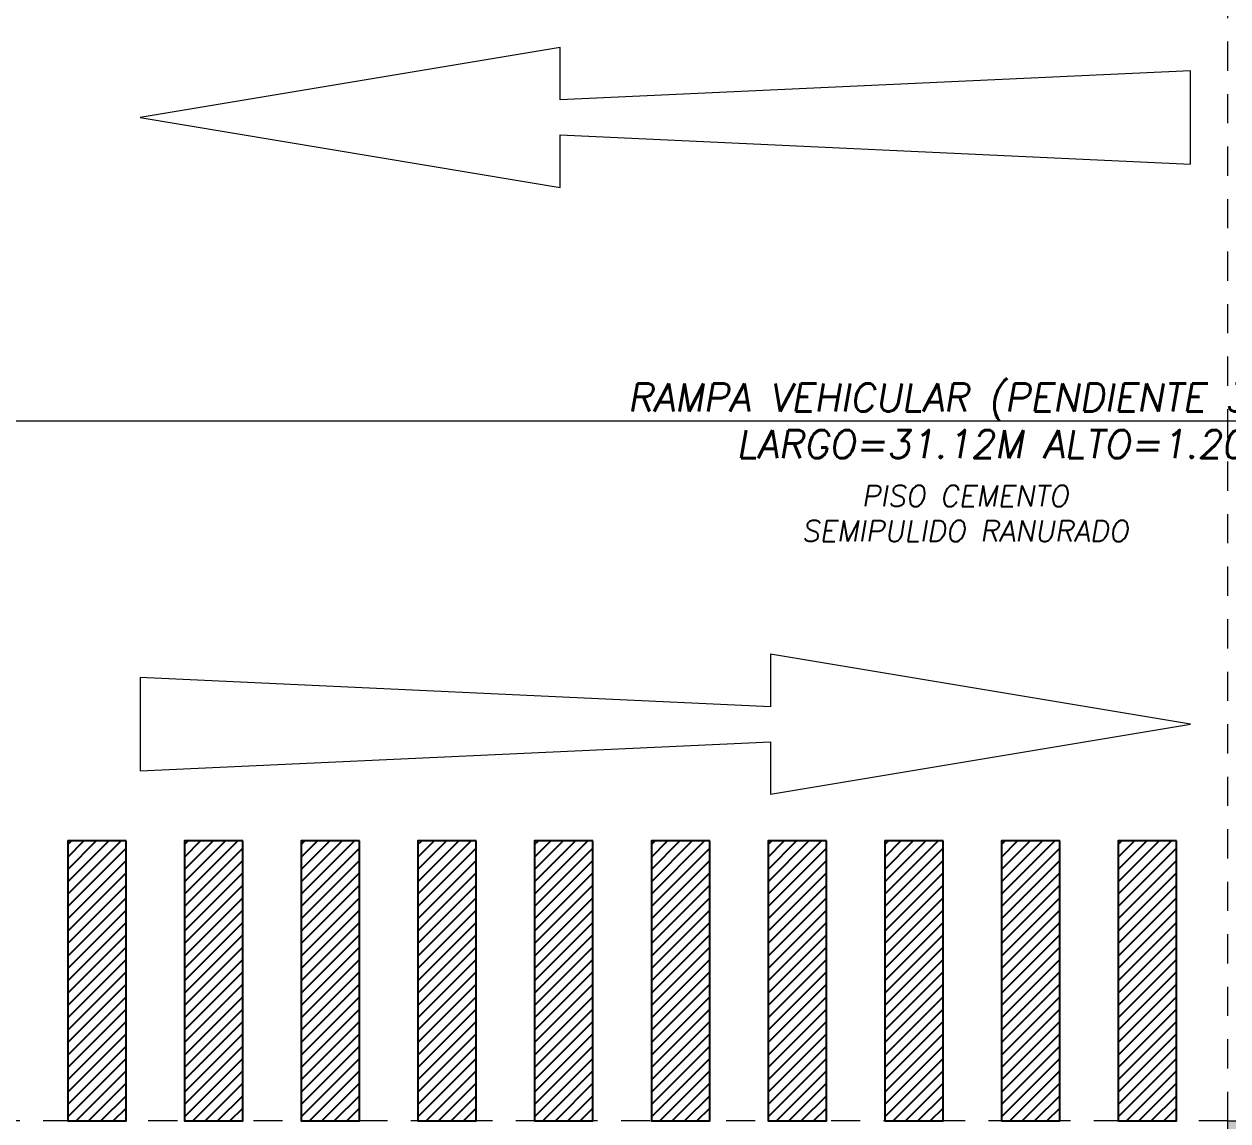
# Model space of a CAD drawing. Header units: millimetres. Extents: x 226317 to 226469, y 8188100 to 8188260.
# Drawn here: x 226368.64 to 226373.8, y 8188196.91 to 8188201.61 of the extents above; entities that cross this region are included whole.
import ezdxf

# ---------------------------------------------------------------- set-up
doc = ezdxf.new("R2010")
doc.units = ezdxf.units.MM
doc.linetypes.add('HIDDEN2', pattern=[0.1875, 0.125, -0.0625])
for name, color, linetype in [('A-COTAS INT', 8, 'Continuous'), ('A-ESTRUCTURA-HATCH', 8, 'Continuous'), ('A-ESTRUCTURA-VIGAS', 8, 'HIDDEN2'), ('A-TEXTO-ACABADO PISO', 8, 'Continuous'), ('A-TEXTO-AMBIENTES', 8, 'Continuous'), ('CIRCULACION PEATONAL', 8, 'Continuous')]:
    doc.layers.add(name, color=color, linetype=linetype)
doc.layers.add('A-ESTRUCTURA-PLACAS', color=8, linetype='Continuous', lineweight=35)
doc.styles.add('ROMANS', font='ROMANS.shx', dxfattribs={"oblique": 10})

# ---------------------------------------------------------------- blocks, each defined once
blk = doc.blocks.new('EST P1')
at = {"layer": 'A-ESTRUCTURA-HATCH', "lineweight": 0}
h = blk.add_hatch(dxfattribs=at)
h.set_pattern_fill('ANSI31', color=8, scale=0.02, angle=-1.27e-14)
h.set_pattern_definition([(44.99999999999999, (-226392.077087921, -8188203.059610654), (-0.04490128060534576, 0.04490128060534578), [])])
h.paths.add_polyline_path([(-3.609998156578513, 5.049997552298009), (-3.610000176762696, 4.849997552111745), (-44.785000133008, 4.84999814722687), (-44.78500010908465, -0.1500023566186428), (-46.9899987593235, -0.1500020446255803), (-46.98999930798891, -11.15000239294022), (-3.609999100328423, -11.15005090925843), (-3.609999100328423, -11.40005090925843), (-47.23999938514316, -11.40005881432444), (-47.23999953552266, 0.1499976431950927), (-45.03499953550636, 0.1499976431950927), (-45.0350001337647, 5.049998153932393)])
h.paths.add_polyline_path([(5.875668717722874, 4.849997540004551), (5.875668724213028, 5.04999746195972), (35.53000006324146, 5.049996703863144), (35.53000006324146, 4.849997698329389)])
h.paths.add_polyline_path([(47.9150172030495, 5.049996227957308), (35.58000069746049, 5.049997348338366), (35.58000069746049, 4.849997348152101), (47.9150167714979, 4.849997607059777)])
h.paths.add_polyline_path([(51.86500159354182, 4.849997512064874), (53.37567124809721, 4.84999814722687), (53.37566821934888, 5.049995731562376), (51.86500180143048, 5.049995731562376)])
edge = h.paths.add_edge_path()
edge.add_arc((63.30066905260901, -0.1500025354325771), 9.699999993899837, 359.9999991583288, 539.9999991583288)
edge.add_line((53.60066905870917, -0.1500023929402232), (53.80066905872081, -0.1500023929402232))
edge.add_arc((63.30066905260901, -0.1500025354325771), 9.49999999389811, 0.9047070135612216, 179.9999991406384, ccw=False)
edge.add_line((72.79948476422578, -2.6654452085495e-06), (70.35068066572421, 2.236943691968918e-05))
edge.add_line((70.35068066572421, 2.236943691968918e-05), (70.35067913253442, -0.1499448418617249))
edge.add_line((70.35067913253442, -0.1499448418617249), (73.00066904650885, -0.150002677924931))
edge = h.paths.add_edge_path(flags=0)
edge.add_arc((63.30071679374669, -0.1499939998611808), 3.299962339153879, 0.00085350182833477, 49.99468486829903)
edge.add_line((65.42212619486963, 2.377727027982473), (65.4221670004481, -0.1499835988506675))
edge.add_line((65.4221670004481, -0.1499835988506675), (65.27216700115241, -0.1499896282330155))
edge.add_line((65.27216700115241, -0.1499896282330155), (65.27206754402141, 2.496426238678396))
edge.add_arc((63.30066965197329, -0.1500051133334637), 3.300001295059289, 53.31658296361125, 179.9999577391648)
edge.add_line((60.00066835692269, -0.1500026788562536), (59.80066835691105, -0.1500026788562536))
edge.add_arc((63.30067374499049, -0.1500072199851274), 3.500005388090554, 2.4573619812700827, 179.9999256646052, ccw=False)
edge.add_line((66.79746054686257, 5.869567394256592e-05), (69.45068066581734, 3.157090395689011e-05))
edge.add_line((69.45068066581734, 3.157090395689011e-05), (69.45067913254024, -0.1499448418617249))
edge.add_line((69.45067913254024, -0.1499448418617249), (66.60067913253442, -0.1499448418617249))
h.paths.add_polyline_path([(-3.559999100340065, -11.15003591403365), (35.53000069747213, -11.15003591403365), (35.53000069747213, -11.40006590355188), (-3.559999100340065, -11.40006590355188)])
h.paths.add_polyline_path([(35.58000069746049, -11.1500659417361), (71.88000514594023, -11.1501255556941), (71.88000514594023, -11.40006201900542), (35.58000069746049, -11.40000240504742)])
h = blk.add_hatch(color=8, dxfattribs=at)
h.dxf.hatch_style = 1
h.paths.add_polyline_path([(51.86500181080191, 5.049995731562376), (47.91501740692183, 5.049995731562376), (47.9150173944945, -0.1500023929402232), (50.25000069738599, -0.1500023929402232), (50.25000069502858, -2.440996468067169e-06), (48.06500169850187, -2.396292984485626e-06), (48.06500174041139, 2.049999350681901), (51.86500172319938, 2.049959634430707), (51.86500172319938, 2.199973285198212), (48.06500173307722, 2.199973380193114), (48.06500178854913, 4.849997594021261), (51.71500178001588, 4.84999751765281), (51.71500172879314, 3.199985875748098), (51.86500172413071, 3.199985871091485)])
h.paths.add_polyline_path([(1.924988505983492, -0.1507468884810805), (-0.1750114939932246, -0.1507468884810805), (-0.1750115561299026, 4.849849936552346), (-3.559999043500284, 4.849998230114579), (-3.559999100340065, 5.049997517839074), (3.774977872672025, 5.04999752342701), (3.77498006875976, 1.899989875033498), (3.624980067834258, 1.899989879690111), (3.624980130203767, 4.849999564699829), (-0.02486227676854469, 4.849851984530687), (-0.02486234196112491, 2.199851972982287), (1.92514188104542, 2.199814011342824), (1.92514188104542, 2.049919821321964), (-0.02486297430004925, 2.049852325581014), (-0.02486302095348947, -0.0001476705074310303), (1.925019238289678, -0.0005466332659125328)])
h.paths.add_polyline_path([(71.63000006307266, -6.150002165697515), (71.88000006307266, -6.150002165697515), (71.88000006307266, -6.85000216588378), (71.63000006307266, -6.85000216588378)])
h.paths.add_polyline_path([(64.42000006310991, -6.150002076290548), (64.67000006310991, -6.150002076290548), (64.67000006310991, -6.850002076476812), (64.42000006310991, -6.850002076476812)])
h.paths.add_polyline_path([(57.21000006314716, -6.150002076290548), (57.46000006314716, -6.150002076290548), (57.46000006314716, -6.850002076476812), (57.21000006314716, -6.850002076476812)])
h.paths.add_polyline_path([(50.00000006318442, -6.150002076290548), (50.25000006318442, -6.150002076290548), (50.25000006318442, -6.850002076476812), (50.00000006318442, -6.850002076476812)])
h.paths.add_polyline_path([(42.79000006322167, -6.150002055801451), (43.04000006322167, -6.150002055801451), (43.04000006322167, -6.850002055987716), (42.79000006322167, -6.850002055987716)])
h.paths.add_polyline_path([(42.79000006322167, 0.5499979443848133), (43.04000006322167, 0.5499979443848133), (43.04000006322167, -0.1500020558014512), (42.79000006322167, -0.1500020558014512)])
h.paths.add_polyline_path([(35.58000006325892, -6.150002076290548), (35.83000006325892, -6.150002076290548), (35.83000006325892, -6.850002076476812), (35.58000006325892, -6.850002076476812)])
h.paths.add_polyline_path([(35.58000006325892, 0.5499979238957167), (35.83000006325892, 0.5499979238957167), (35.83000006325892, -0.1500020762905478), (35.58000006325892, -0.1500020762905478)])
h.paths.add_polyline_path([(35.28000006327056, -6.150002076290548), (35.53000006327056, -6.150002076290548), (35.53000006327056, -6.850002076476812), (35.28000006327056, -6.850002076476812)])
h.paths.add_polyline_path([(35.28000006327056, 0.5499979238957167), (35.53000006327056, 0.5499979238957167), (35.53000006327056, -0.1500020762905478), (35.28000006327056, -0.1500020762905478)])
h.paths.add_polyline_path([(30.2800000719144, -6.150002076290548), (30.5300000719144, -6.150002076290548), (30.5300000719144, -6.850002076476812), (30.2800000719144, -6.850002076476812)])
h.paths.add_polyline_path([(30.2800000719144, 0.5499979238957167), (30.5300000719144, 0.5499979238957167), (30.5300000719144, -0.1500020762905478), (30.2800000719144, -0.1500020762905478)])
h.paths.add_polyline_path([(23.07000007195165, -6.150002076290548), (23.32000007195165, -6.150002076290548), (23.32000007195165, -6.850002076476812), (23.07000007195165, -6.850002076476812)])
h.paths.add_polyline_path([(23.07000007195165, 0.5499979238957167), (23.32000007195165, 0.5499979238957167), (23.32000007195165, -0.1500020762905478), (23.07000007195165, -0.1500020762905478)])
h.paths.add_polyline_path([(18.07000008059549, -6.150002055801451), (18.32000008059549, -6.150002055801451), (18.32000008059549, -6.850002055987716), (18.07000008059549, -6.850002055987716)])
h.paths.add_polyline_path([(18.07000008059549, 0.5499979443848133), (18.32000008059549, 0.5499979443848133), (18.32000008059549, -0.1500020558014512), (18.07000008059549, -0.1500020558014512)])
h.paths.add_polyline_path([(10.86000014221645, -6.150002076290548), (11.11000014221645, -6.150002076290548), (11.11000014221645, -6.850002076476812), (10.86000014221645, -6.850002076476812)])
h.paths.add_polyline_path([(10.86000014221645, 0.5499979238957167), (11.11000014221645, 0.5499979238957167), (11.11000014221645, -0.1500020762905478), (10.86000014221645, -0.1500020762905478)])
h.paths.add_polyline_path([(3.650000203837408, -6.150002076290548), (3.900000203837408, -6.150002076290548), (3.900000203837408, -6.850002076476812), (3.650000203837408, -6.850002076476812)])
h.paths.add_polyline_path([(3.600000203849049, 0.5499979238957167), (3.900000203837408, 0.5499979238957167), (3.900000203837408, -0.1500020762905478), (3.600000203849049, -0.1500020762905478)])
h.paths.add_polyline_path([(-3.559999734541634, -6.150002356618643), (-3.309999734541634, -6.150002356618643), (-3.309999734541634, -6.850002356804907), (-3.559999734541634, -6.850002356804907)])
h.paths.add_polyline_path([(-3.559999734541634, 0.5499976435676217), (-3.309999734541634, 0.5499976435676217), (-3.309999734541634, -0.1500023566186428), (-3.559999734541634, -0.1500023566186428)])
h.paths.add_polyline_path([(-3.859999734529993, -6.150002356618643), (-3.609999734529993, -6.150002356618643), (-3.609999734529993, -6.850002356804907), (-3.859999734529993, -6.850002356804907)])
h.paths.add_polyline_path([(-3.859999734529993, 0.5499976435676217), (-3.609999734529993, 0.5499976435676217), (-3.609999734529993, -0.1500023566186428), (-3.859999734529993, -0.1500023566186428)])
h.paths.add_polyline_path([(-11.06999967290903, -6.150002356618643), (-10.81999967290903, -6.150002356618643), (-10.81999967290903, -6.850002356804907), (-11.06999967290903, -6.850002356804907)])
h.paths.add_polyline_path([(-11.06999967290903, 0.5499976435676217), (-10.81999967290903, 0.5499976435676217), (-10.81999967290903, -0.1500023566186428), (-11.06999967290903, -0.1500023566186428)])
h.paths.add_polyline_path([(-18.27999961128808, -6.150002076290548), (-18.02999961128808, -6.150002076290548), (-18.02999961128808, -6.850002076476812), (-18.27999961128808, -6.850002076476812)])
h.paths.add_polyline_path([(-18.27999961128808, 0.5499979238957167), (-18.02999961128808, 0.5499979238957167), (-18.02999961128808, -0.1500020762905478), (-18.27999961128808, -0.1500020762905478)])
h.paths.add_polyline_path([(-25.48999954966712, -6.150002356618643), (-25.23999954966712, -6.150002356618643), (-25.23999954966712, -6.850002356804907), (-25.48999954966712, -6.850002356804907)])
h.paths.add_polyline_path([(-25.48999954966712, 0.5499976435676217), (-25.23999954966712, 0.5499976435676217), (-25.23999954966712, -0.1500023566186428), (-25.48999954966712, -0.1500023566186428)])
h.paths.add_polyline_path([(-32.69999948804616, -6.150002356618643), (-32.44999948804616, -6.150002356618643), (-32.44999948804616, -6.850002356804907), (-32.69999948804616, -6.850002356804907)])
h.paths.add_polyline_path([(-32.69999948804616, 0.5499976435676217), (-32.44999948804616, 0.5499976435676217), (-32.44999948804616, -0.1500023566186428), (-32.69999948804616, -0.1500023566186428)])
h.paths.add_polyline_path([(-39.90999879222363, -6.150002076290548), (-39.65999879222363, -6.150002076290548), (-39.65999879222363, -6.850002076476812), (-39.90999879222363, -6.850002076476812)])
h.paths.add_polyline_path([(-39.90999879222363, 0.5499979238957167), (-39.65999879222363, 0.5499979238957167), (-39.65999879222363, -0.1500020762905478), (-39.90999879222363, -0.1500020762905478)])
at = {"layer": 'A-ESTRUCTURA-PLACAS', "color": 8, "lineweight": 0}
blk.add_lwpolyline([(-18.27999961128808, -6.150002076290548), (-18.02999961128808, -6.150002076290548), (-18.02999961128808, -6.850002076476812), (-18.27999961128808, -6.850002076476812)], close=True, dxfattribs=at)
at = {"layer": 'A-ESTRUCTURA-VIGAS', "color": 8, "lineweight": 0}
for points in [[(-18.27999961128808, -6.150002076290548), (-18.27999961128808, -0.1500020762905478)], [(-18.27999961128808, -6.150002356618643), (-25.23999954966712, -6.150002356618643)]]:
    blk.add_lwpolyline(points, dxfattribs=at)
blk = doc.blocks.new('*U21')
at = {"layer": 'CIRCULACION PEATONAL'}
h = blk.add_hatch(dxfattribs=at)
h.set_pattern_fill('ANSI31', color=256, scale=0.3)
h.set_pattern_definition([(45, (88.75036784235421, 0), (-0.02651650429449553, 0.02651650429449553), [])])
h.paths.add_polyline_path([(89.04736672583535, 0.2275326177477837), (88.79736672589355, 0.2275326177477837), (88.79736672589355, -0.9724673796445131), (89.04736672583535, -0.9724673796445131)])
h = blk.add_hatch(dxfattribs=at)
h.set_pattern_fill('ANSI31', color=256, scale=0.3)
h.set_pattern_definition([(45, (89.25036784235421, 0), (-0.02651650429449553, 0.02651650429449553), [])])
h.paths.add_polyline_path([(89.54736672583535, 0.2275326177477837), (89.29736672589355, 0.2275326177477837), (89.29736672589355, -0.9724673796445131), (89.54736672583535, -0.9724673796445131)])
h = blk.add_hatch(dxfattribs=at)
h.set_pattern_fill('ANSI31', color=256, scale=0.3)
h.set_pattern_definition([(45, (89.75036784235421, 0), (-0.02651650429449553, 0.02651650429449553), [])])
h.paths.add_polyline_path([(90.04736672583535, 0.2275326177477837), (89.79736672589355, 0.2275326177477837), (89.79736672589355, -0.9724673796445131), (90.04736672583535, -0.9724673796445131)])
h = blk.add_hatch(dxfattribs=at)
h.set_pattern_fill('ANSI31', color=256, scale=0.3)
h.set_pattern_definition([(45, (90.25036784235421, 0), (-0.02651650429449553, 0.02651650429449553), [])])
h.paths.add_polyline_path([(90.54736672583535, 0.2275326177477837), (90.29736672589355, 0.2275326177477837), (90.29736672589355, -0.9724673796445131), (90.54736672583535, -0.9724673796445131)])
h = blk.add_hatch(dxfattribs=at)
h.set_pattern_fill('ANSI31', color=256, scale=0.3)
h.set_pattern_definition([(45, (90.75036784235421, 0), (-0.02651650429449553, 0.02651650429449553), [])])
h.paths.add_polyline_path([(91.04736672583535, 0.2275326177477837), (90.79736672589355, 0.2275326177477837), (90.79736672589355, -0.9724673796445131), (91.04736672583535, -0.9724673796445131)])
h = blk.add_hatch(dxfattribs=at)
h.set_pattern_fill('ANSI31', color=256, scale=0.3)
h.set_pattern_definition([(45, (91.25036784235421, 0), (-0.02651650429449553, 0.02651650429449553), [])])
h.paths.add_polyline_path([(91.54736672583535, 0.2275326177477837), (91.29736672589355, 0.2275326177477837), (91.29736672589355, -0.9724673796445131), (91.54736672583535, -0.9724673796445131)])
h = blk.add_hatch(dxfattribs=at)
h.set_pattern_fill('ANSI31', color=256, scale=0.3)
h.set_pattern_definition([(45, (91.75036784235421, 0), (-0.02651650429449553, 0.02651650429449553), [])])
h.paths.add_polyline_path([(92.04736672583535, 0.2275326177477837), (91.79736672589355, 0.2275326177477837), (91.79736672589355, -0.9724673796445131), (92.04736672583535, -0.9724673796445131)])
h = blk.add_hatch(dxfattribs=at)
h.set_pattern_fill('ANSI31', color=256, scale=0.3)
h.set_pattern_definition([(45, (92.25036784235421, 0), (-0.02651650429449553, 0.02651650429449553), [])])
h.paths.add_polyline_path([(92.54736672583535, 0.2275326177477837), (92.29736672589355, 0.2275326177477837), (92.29736672589355, -0.9724673796445131), (92.54736672583535, -0.9724673796445131)])
h = blk.add_hatch(dxfattribs=at)
h.set_pattern_fill('ANSI31', color=256, scale=0.3)
h.set_pattern_definition([(45, (92.75036784235421, 0), (-0.02651650429449553, 0.02651650429449553), [])])
h.paths.add_polyline_path([(93.04736672583535, 0.2275326177477837), (92.79736672589355, 0.2275326177477837), (92.79736672589355, -0.9724673796445131), (93.04736672583535, -0.9724673796445131)])
h = blk.add_hatch(dxfattribs=at)
h.set_pattern_fill('ANSI31', color=256, scale=0.3)
h.set_pattern_definition([(45, (93.25036784235421, 0), (-0.02651650429449553, 0.02651650429449553), [])])
h.paths.add_polyline_path([(93.54736672583535, 0.2275326177477837), (93.29736672589355, 0.2275326177477837), (93.29736672589355, -0.9724673796445131), (93.54736672583535, -0.9724673796445131)])
for points in [[(88.79736672589355, -0.9724673796445131), (89.04736672583535, -0.9724673796445131), (89.04736672583535, 0.2275326177477837), (88.79736672589355, 0.2275326177477837)], [(89.29736672589355, -0.9724673796445131), (89.54736672583535, -0.9724673796445131), (89.54736672583535, 0.2275326177477837), (89.29736672589355, 0.2275326177477837)], [(89.79736672589355, -0.9724673796445131), (90.04736672583535, -0.9724673796445131), (90.04736672583535, 0.2275326177477837), (89.79736672589355, 0.2275326177477837)], [(90.29736672589355, -0.9724673796445131), (90.54736672583535, -0.9724673796445131), (90.54736672583535, 0.2275326177477837), (90.29736672589355, 0.2275326177477837)], [(90.79736672589355, -0.9724673796445131), (91.04736672583535, -0.9724673796445131), (91.04736672583535, 0.2275326177477837), (90.79736672589355, 0.2275326177477837)], [(91.29736672589355, -0.9724673796445131), (91.54736672583535, -0.9724673796445131), (91.54736672583535, 0.2275326177477837), (91.29736672589355, 0.2275326177477837)], [(91.79736672589355, -0.9724673796445131), (92.04736672583535, -0.9724673796445131), (92.04736672583535, 0.2275326177477837), (91.79736672589355, 0.2275326177477837)], [(92.29736672589355, -0.9724673796445131), (92.54736672583535, -0.9724673796445131), (92.54736672583535, 0.2275326177477837), (92.29736672589355, 0.2275326177477837)], [(92.79736672589355, -0.9724673796445131), (93.04736672583535, -0.9724673796445131), (93.04736672583535, 0.2275326177477837), (92.79736672589355, 0.2275326177477837)], [(93.29736672589355, -0.9724673796445131), (93.54736672583535, -0.9724673796445131), (93.54736672583535, 0.2275326177477837), (93.29736672589355, 0.2275326177477837)]]:
    blk.add_lwpolyline(points, close=True, dxfattribs=at)
blk = doc.blocks.new('PO_GUARDIA CIVIL ESQ FAISANES_PLANTAS_Sotanos_REVA_2022.01.24 - copia$0$XREF_SOTANOS - ETAPA 1-2020.06.26$0$frr')
at = {"color": 8, "lineweight": 0}
blk.add_lwpolyline([(-0.2000000000000455, -4.499999999999886), (0.2000000000000455, -4.5), (0.07500150000004169, -1.800000000000068), (0.2999999999999545, -1.799999999999955), (0, 0), (-0.2999999999999545, -1.799999999999955), (-0.07500149999981431, -1.799999999999955)], close=True, dxfattribs=at)
blk = doc.blocks.new('TEXTOSSS')
at = {"transparency": 33554483}
for p, rotation in [((-98.67189817124745, -0.2000014577060938), 90), ((-94.17189817124745, -2.800001457333565), 270)]:
    blk.add_blockref('PO_GUARDIA CIVIL ESQ FAISANES_PLANTAS_Sotanos_REVA_2022.01.24 - copia$0$XREF_SOTANOS - ETAPA 1-2020.06.26$0$frr', p, dxfattribs=dict(at, rotation=rotation))
at = {"layer": 'A-TEXTO-ACABADO PISO', "color": 8, "lineweight": 0, "insert": (-95.13828191519133, -1.776795830577612), "char_height": 0.09, "attachment_point": 2, "style": 'ROMANS'}
blk.add_mtext_dynamic_manual_height_columns('PISO CEMENTO SEMIPULIDO RANURADO', width=1.586306558412616, gutter_width=12.5, heights=[0], dxfattribs=at)
at = {"layer": 'A-TEXTO-AMBIENTES', "color": 8, "lineweight": 0, "insert": (-95.02689755588653, -1.500001890584826), "char_height": 0.12, "width": 7.19156939159859, "attachment_point": 5, "style": 'ROMANS'}
blk.add_mtext('RAMPA VEHICULAR (PENDIENTE 3.86%)\\PLARGO=31.12M ALTO=1.20 ', dxfattribs=at)
blk = doc.blocks.new('arq. estac.')
at = {"color": 8, "lineweight": 0}
blk.add_line((226652.5191266978, 8188204.553895617), (226683.639126463, 8188204.553895283), dxfattribs=at)
blk.add_blockref('EST P1', (226687.4991261854, 8188207.703897961), dxfattribs=at)
at = {"rotation": 180}
blk.add_blockref('*U21', (226757.7965010836, 8188201.78142822), dxfattribs=at)
at = {"layer": 'A-COTAS INT'}
blk.add_blockref('TEXTOSSS', (226763.2310241363, 8188206.05389734), dxfattribs=at)

msp = doc.modelspace()

# ---------------------------------------------------------------- block references
msp.add_blockref('arq. estac.', (-295.4220376470475, -4.645514124073088))

doc.saveas('drawing.dxf')
